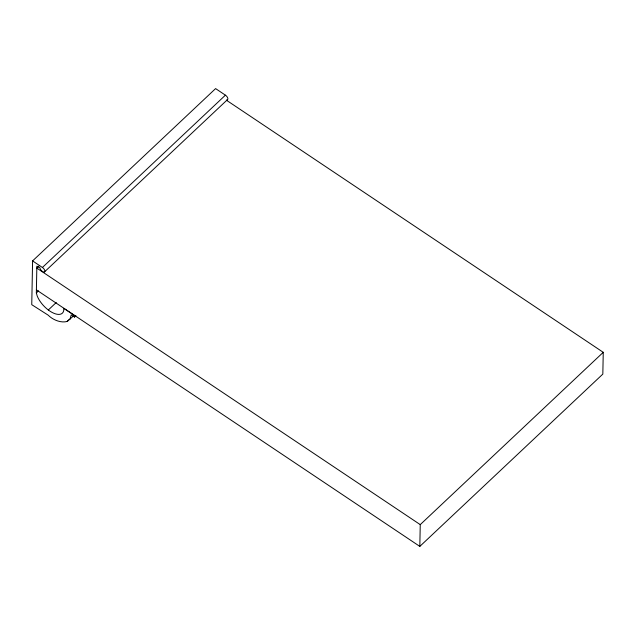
<?xml version="1.0" encoding="UTF-8"?>
<svg xmlns="http://www.w3.org/2000/svg" width="635" height="635" viewBox="0 0 635 635"><rect width="100%" height="100%" fill="white"/><g stroke="black" fill="none" stroke-linecap="round" stroke-linejoin="round"><path stroke-width="0.95" d="M227.116 99.735A3.246 1.54 46.7 0 0 227.695 97.933A3.246 1.54 46.7 0 0 225.417 95.171L215.598 88.598L32.591 260.906L31.75 304.673L48.157 315.158C52.602 319.627 60.508 323.247 67.183 321.453L73.509 315.96M69.906 319.349L71.263 314.912L74.501 317.079L74.533 315.531L63.73 308.308L63.754 310.388A18.09 8.572 46.7 0 1 51.935 312.341A18.09 8.572 46.7 0 1 37.211 295.997L36.346 292.941L36.862 266.144L39.878 267.787L40.576 269.677L42.331 271.439A3.246 1.54 46.7 0 0 44.863 271.129A3.246 1.54 46.7 0 0 42.41 267.478L32.591 260.906M36.401 289.877L419.822 546.402L420.243 524.629L603.25 352.322L226.425 100.219M603.25 352.322L602.829 374.094L419.822 546.402M38.981 266.073L36.822 268.113L420.243 524.629M42.41 267.478L225.417 95.171M44.513 271.891L227.52 99.592M36.346 292.941L38.505 290.901M48.316 309.999L56.237 302.53M67.183 321.453L69.342 319.421M74.501 317.079L75.946 315.722"/></g></svg>
